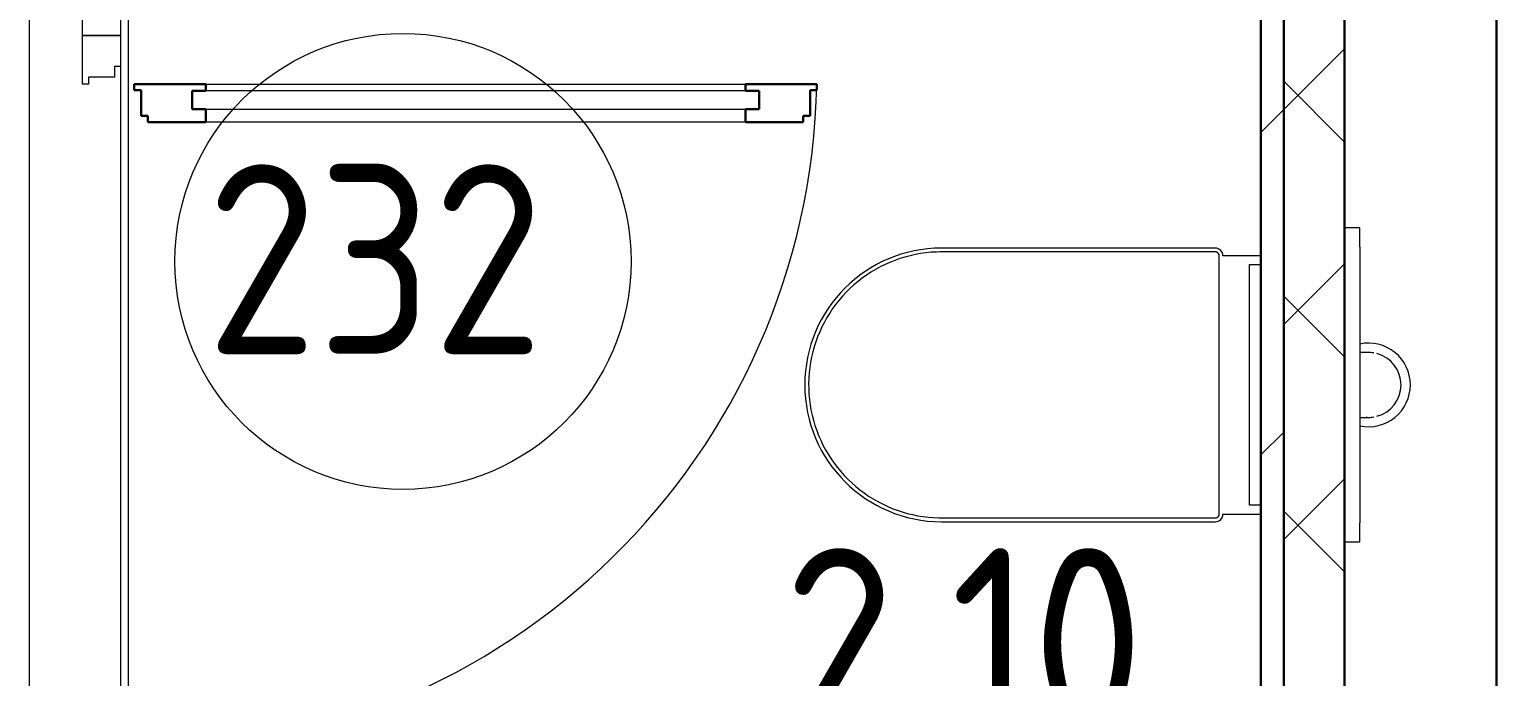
# Model space of a CAD drawing. Header units: millimetres. Extents: x -87434 to 499450, y -468665 to 122144.
# Drawn here: x 135596 to 137526, y 19360 to 20212 of the extents above; entities that cross this region are included whole.
import ezdxf

# ---------------------------------------------------------------- set-up
doc = ezdxf.new("R2010")
doc.units = ezdxf.units.MM
doc.linetypes.add('ADSK_Линия сетки', pattern=[25, 20, -2.5, 0, -2.5])
for name, color, linetype, lineweight in [('Двери', 252, 'Continuous', 9), ('Марки помещений', 252, 'Continuous', 20), ('Оси', 252, 'Continuous', 9), ('Сантехника', 252, 'Continuous', 9), ('Стены внутренние', 7, 'Continuous', 18), ('Стены наружные', 7, 'Continuous', 18)]:
    doc.layers.add(name, color=color, linetype=linetype, lineweight=lineweight)
doc.layers.add('Двери открывание', color=7, linetype='Continuous', lineweight=9, true_color=0xc0c0c0)
doc.styles.add('GOST Common_2', font='', dxfattribs={"width": 0.9, "height": 250})
doc.styles.get('GOST Common_2').set_extended_font_data('GOST type B')

# ---------------------------------------------------------------- blocks, each defined once
blk = doc.blocks.new('2 этаж')
at = {"layer": 'Двери', "color": 251, "true_color": 0x636466}
for p, q in [((135666, 20205.7), (135666, 20225.7)), ((135716, 20225.7), (135716, 20205.7)), ((135716, 20205.7), (135666, 20205.7)), ((135666, 20205.7), (135716, 20205.7)), ((135666, 20141.7), (135666, 20205.7)), ((135716, 20205.7), (135716, 20164.7)), ((135674, 20150.7), (135674, 20141.7)), ((135708, 20150.7), (135674, 20150.7)), ((135708, 20164.7), (135708, 20150.7)), ((135716, 20164.7), (135708, 20164.7)), ((135674, 20141.7), (135666, 20141.7)), ((135810, 20132.7), (135810, 20108.7)), ((136556, 20132.7), (135810, 20132.7)), ((135828, 20141.7), (136538, 20141.7)), ((136556, 20108.7), (136556, 20132.7)), ((135810, 20108.7), (136556, 20108.7)), ((136538, 20091.7), (135828, 20091.7))]:
    blk.add_line(p, q, dxfattribs=at)
at = {"layer": 'Двери', "color": 251, "lineweight": 30, "true_color": 0x636466}
for p, q in [((135734, 20141.7), (135828, 20141.7)), ((135734, 20133.7), (135734, 20141.7)), ((135743, 20133.7), (135734, 20133.7)), ((135743, 20099.7), (135743, 20133.7)), ((135810, 20132.7), (135828, 20132.7)), ((135810, 20108.7), (135810, 20132.7)), ((135828, 20132.7), (135828, 20141.7)), ((136538, 20141.7), (136632, 20141.7)), ((136538, 20132.7), (136538, 20141.7)), ((136556, 20132.7), (136538, 20132.7)), ((136556, 20108.7), (136556, 20132.7)), ((136623, 20133.7), (136623, 20099.7)), ((136632, 20133.7), (136623, 20133.7)), ((136632, 20141.7), (136632, 20133.7)), ((135752, 20099.7), (135743, 20099.7)), ((135752, 20091.7), (135752, 20099.7)), ((135828, 20091.7), (135752, 20091.7)), ((135828, 20108.7), (135810, 20108.7)), ((135828, 20091.7), (135828, 20108.7)), ((136538, 20108.7), (136556, 20108.7)), ((136538, 20091.7), (136538, 20108.7)), ((136614, 20091.7), (136538, 20091.7)), ((136614, 20099.7), (136614, 20091.7)), ((136623, 20099.7), (136614, 20099.7))]:
    blk.add_line(p, q, dxfattribs=at)
at = {"layer": 'Двери открывание', "color": 251, "true_color": 0x636466}
blk.add_arc((135734, 20159.7), 898, 270, 358.8515, dxfattribs=at)
at = {"layer": 'Марки помещений', "color": 251, "true_color": 0x636466}
blk.add_circle((136087.4, 19908.3), 300, dxfattribs=at)
at = {"layer": 'Оси', "color": 251, "linetype": 'ADSK_Линия сетки', "ltscale": 100, "true_color": 0x636466}
for p, q in [((135726, 33711.4), (135726, -32265.4)), ((137526, 33711.4), (137526, -32265.4))]:
    blk.add_line(p, q, dxfattribs=at)
at = {"layer": 'Сантехника', "color": 251, "lineweight": 9, "true_color": 0x636466}
for p, q in [((137346, 19952.5), (137326, 19952.5)), ((137346, 19927.5), (137346, 19952.5)), ((137346, 19927.5), (137346, 19564)), ((137346, 19539), (137346, 19564)), ((137326, 19539), (137346, 19539))]:
    blk.add_line(p, q, dxfattribs=at)
at = {"layer": 'Сантехника', "color": 251, "true_color": 0x636466}
for p, q in [((137156, 19925.7), (136796, 19925.7)), ((137156, 19920.7), (136796, 19920.7)), ((137161, 19575.7), (137161, 19915.7)), ((137216, 19915.7), (137166, 19915.7)), ((137201, 19587.5), (137201, 19904)), ((137201, 19904), (137216, 19904)), ((136796, 19570.7), (137156, 19570.7)), ((137166, 19575.7), (137216, 19575.7)), ((137216, 19587.5), (137201, 19587.5)), ((136796, 19565.7), (137156, 19565.7))]:
    blk.add_line(p, q, dxfattribs=at)
at = {"layer": 'Сантехника', "color": 251, "true_color": 0x636466, "flags": 128}
for points in [[(136796, 19920.7), (136789, 19920.6), (136782, 19920.2), (136775.1, 19919.5), (136768.1, 19918.5), (136761.2, 19917.3), (136754.4, 19915.7), (136747.6, 19913.9), (136741, 19911.9), (136734.4, 19909.5), (136727.9, 19906.9), (136721.5, 19904.1), (136715.2, 19901), (136709.1, 19897.6), (136703, 19894), (136697.2, 19890.2), (136691.5, 19886.1), (136686, 19881.8), (136680.6, 19877.3), (136675.4, 19872.6), (136670.5, 19867.7), (136665.7, 19862.6), (136661.1, 19857.2), (136656.8, 19851.8), (136652.6, 19846.1), (136648.7, 19840.3), (136645.1, 19834.3), (136641.7, 19828.2), (136638.5, 19822), (136635.6, 19815.6), (136632.9, 19809.2), (136630.5, 19802.6), (136628.4, 19795.9), (136626.5, 19789.2), (136624.9, 19782.4), (136623.6, 19775.5), (136622.5, 19768.6), (136621.7, 19761.6), (136621.2, 19754.6), (136621, 19747.6), (136621.1, 19740.6), (136621.4, 19733.6), (136622, 19726.7), (136623, 19719.7), (136624.1, 19712.8), (136625.6, 19706), (136627.3, 19699.2), (136629.3, 19692.5), (136631.6, 19685.9), (136634.1, 19679.3), (136636.9, 19672.9), (136639.9, 19666.6), (136643.2, 19660.4), (136646.7, 19654.4), (136650.5, 19648.5), (136654.5, 19642.8), (136658.8, 19637.2), (136663.2, 19631.8), (136667.9, 19626.6), (136672.7, 19621.5), (136677.8, 19616.7), (136683.1, 19612.1), (136688.5, 19607.7), (136694.1, 19603.5), (136699.9, 19599.5), (136705.8, 19595.8), (136711.9, 19592.3), (136718.1, 19589.1), (136724.4, 19586.1), (136730.8, 19583.3), (136737.4, 19580.9), (136744, 19578.6), (136750.7, 19576.7), (136757.5, 19575), (136764.4, 19573.6), (136771.3, 19572.5), (136778.3, 19571.6), (136785.2, 19571.1), (136792.2, 19570.8), (136796, 19570.7)], [(137161, 19915.7), (137161, 19915.9), (137161, 19916.1), (137161, 19916.3), (137160.9, 19916.5), (137160.9, 19916.7), (137160.9, 19916.9), (137160.8, 19917.1), (137160.8, 19917.3), (137160.7, 19917.5), (137160.6, 19917.7), (137160.5, 19917.9), (137160.4, 19918.1), (137160.3, 19918.2), (137160.2, 19918.4), (137160.1, 19918.6), (137160, 19918.7), (137159.9, 19918.9), (137159.8, 19919), (137159.6, 19919.2), (137159.5, 19919.3), (137159.3, 19919.5), (137159.2, 19919.6), (137159, 19919.7), (137158.9, 19919.8), (137158.7, 19920), (137158.5, 19920.1), (137158.4, 19920.2), (137158.2, 19920.2), (137158, 19920.3), (137157.8, 19920.4), (137157.6, 19920.5), (137157.4, 19920.5), (137157.2, 19920.6), (137157.1, 19920.6), (137156.9, 19920.7), (137156.7, 19920.7), (137156.5, 19920.7), (137156.3, 19920.7), (137156.1, 19920.7), (137156, 19920.7)], [(137156, 19570.7), (137156.2, 19570.8), (137156.4, 19570.8), (137156.6, 19570.8), (137156.8, 19570.8), (137157, 19570.8), (137157.2, 19570.9), (137157.4, 19570.9), (137157.6, 19571), (137157.8, 19571.1), (137158, 19571.1), (137158.1, 19571.2), (137158.3, 19571.3), (137158.5, 19571.4), (137158.7, 19571.5), (137158.8, 19571.6), (137159, 19571.7), (137159.2, 19571.9), (137159.3, 19572), (137159.5, 19572.1), (137159.6, 19572.3), (137159.7, 19572.4), (137159.9, 19572.6), (137160, 19572.7), (137160.1, 19572.9), (137160.2, 19573), (137160.3, 19573.2), (137160.4, 19573.4), (137160.5, 19573.6), (137160.6, 19573.8), (137160.7, 19573.9), (137160.7, 19574.1), (137160.8, 19574.3), (137160.8, 19574.5), (137160.9, 19574.7), (137160.9, 19574.9), (137161, 19575.1), (137161, 19575.3), (137161, 19575.5), (137161, 19575.7), (137161, 19575.7)]]:
    blk.add_lwpolyline(points, dxfattribs=at)
at = {"layer": 'Сантехника', "color": 251, "lineweight": 9, "true_color": 0x636466, "flags": 128}
for points in [[(137357.5, 19788.4), (137357.4, 19788.4), (137357.3, 19788.4), (137357.1, 19788.4), (137356.9, 19788.4), (137356.6, 19788.4), (137356.2, 19788.4), (137355.7, 19788.4), (137355.2, 19788.4), (137354.6, 19788.4), (137353.9, 19788.4), (137353.2, 19788.4), (137352.4, 19788.4), (137351.5, 19788.4), (137350.6, 19788.4), (137349.6, 19788.4), (137348.5, 19788.4), (137347.4, 19788.4), (137346.3, 19788.4)], [(137347.1, 19703), (137348.3, 19703), (137349.3, 19703), (137350.3, 19703), (137351.3, 19703), (137352.1, 19703), (137353, 19703), (137353.7, 19703), (137354.4, 19703), (137355, 19703), (137355.6, 19703), (137356, 19703), (137356.5, 19703), (137356.8, 19703), (137357.1, 19703), (137357.3, 19703), (137357.4, 19703), (137357.5, 19703), (137357.5, 19703)]]:
    blk.add_lwpolyline(points, dxfattribs=at)
at = {"layer": 'Сантехника', "color": 251, "true_color": 0x636466}
for centre, radius, start, end in [((136796, 19745.7), 180, 90, 270), ((136796, 19745.7), 175, 90, 90.9078), ((136796, 19745.7), 175, 90, 90.9078), ((137156, 19915.7), 10, 0, 90), ((137156, 19915.7), 5, 60, 90), ((137156, 19915.7), 5, 60, 90), ((137156, 19915.7), 5, 60, 75), ((137156, 19915.7), 5, 0, 30), ((137156, 19915.7), 5, 0, 30), ((137156, 19915.7), 5, 0, 30), ((136796, 19745.7), 175, 269.0922, 270), ((136796, 19745.7), 175, 269.0922, 270), ((137156, 19575.7), 10, 270, 0), ((137156, 19575.7), 5, 270, 300), ((137156, 19575.7), 5, 270, 300), ((137156, 19575.7), 5, 285, 300), ((137156, 19575.7), 5, 330, 0), ((137156, 19575.7), 5, 330, 0), ((137156, 19575.7), 5, 330, 0)]:
    blk.add_arc(centre, radius, start, end, dxfattribs=at)
at = {"layer": 'Сантехника', "color": 251, "lineweight": 9, "true_color": 0x636466}
for radius, start, end in [(55, 0, 102.0258), (42.7, 80.5014, 92.7572), (42.7, 87.4662, 90), (42.7, 0, 75), (55, 257.9742, 0), (42.7, 285, 0), (42.7, 265.8024, 267.7583), (42.7, 270, 279.1301), (42.7, 270, 272.0828)]:
    blk.add_arc((137357.5, 19745.7), radius, start, end, dxfattribs=at)
at = {"layer": 'Стены внутренние', "color": 251, "lineweight": 30, "true_color": 0x636466}
blk.add_line((137526, 18770.7), (137526, 20260.7), dxfattribs=at)
at = {"layer": 'Стены наружные', "color": 251, "lineweight": 30, "true_color": 0x636466}
for p, q in [((137246, 18770.7), (137246, 20260.7)), ((137326, 20260.7), (137326, 18770.7)), ((137216, 18800.7), (137216, 20230.7))]:
    blk.add_line(p, q, dxfattribs=at)
at = {"layer": 'Стены наружные', "color": 251, "true_color": 0x636466}
for p, q in [((135596, 19195.7), (135596, 20225.7)), ((135716, 20164.7), (135716, 19256.7))]:
    blk.add_line(p, q, dxfattribs=at)
at = {"layer": 'Стены наружные', "color": 251, "linetype": 'Continuous', "lineweight": 9, "true_color": 0x636466}
for p, q in [((137246, 20108), (137326, 20188)), ((137326, 20065.3), (137246, 20145.3)), ((137216, 20078), (137246, 20108)), ((137246, 19825.2), (137326, 19905.2)), ((137326, 19782.5), (137246, 19862.5)), ((137216, 19653.7), (137246, 19683.7)), ((137246, 19542.3), (137326, 19622.3)), ((137326, 19499.7), (137246, 19579.7))]:
    blk.add_line(p, q, dxfattribs=at)
at = {"layer": 'Марки помещений', "color": 251, "true_color": 0x636466, "style": 'GOST Common_2', "width": 0.9}
for s, p in [('232', (135828.6, 19786)), ('%%U2,10', (136587.9, 19280.8))]:
    blk.add_text(s, height=250, dxfattribs=at).set_placement(p)

msp = doc.modelspace()

# ---------------------------------------------------------------- block references
msp.add_blockref('2 этаж', (0, -2))

doc.saveas('drawing.dxf')
